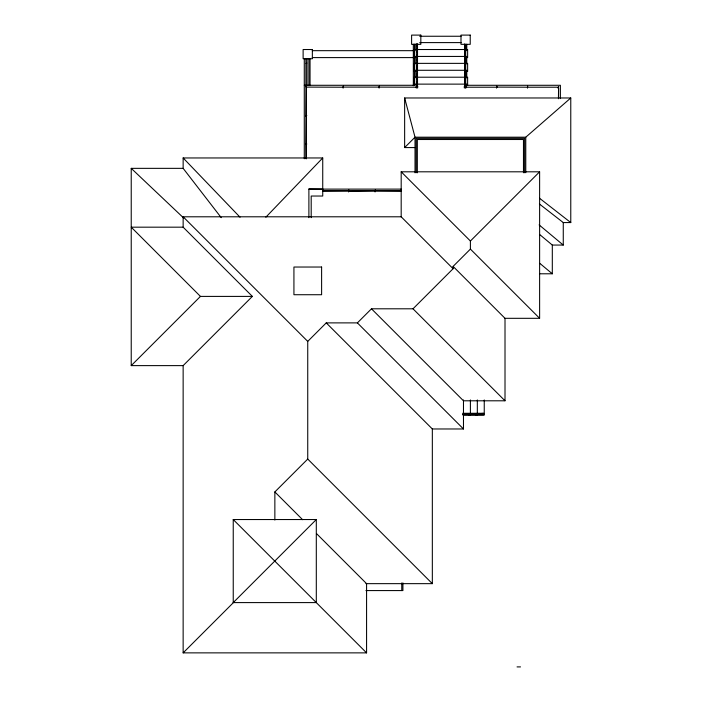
<?xml version="1.0" encoding="UTF-8"?>
<svg xmlns="http://www.w3.org/2000/svg" width="702" height="702" viewBox="0 0 702 702"><rect width="100%" height="100%" fill="white"/><g stroke="black" fill="none" stroke-linecap="round" stroke-linejoin="round"><path stroke-width="1.05" d="M342.629 87.215L306.695 87.101M265.839 217.208L322.736 157.959L183.143 157.959L183.143 168.348L221.235 217.664M183.143 365.619L131.23 365.619L200.447 296.402L252.36 296.402L183.143 365.619L183.143 652.869L366.576 652.869L366.576 583.652L316.479 533.555M415.022 147.578L404.642 147.578L415.022 137.197L525.772 137.197L570.77 97.973L570.77 222.569L563.267 222.569L539.408 203.992M365.935 583.652L432.335 583.652L307.739 459.064L307.739 341.391L326.246 322.885L357.397 322.885L463.478 428.975L463.478 399.956M357.397 322.885L371.481 308.801L413.004 308.801L505.01 400.798L463.478 400.798L371.481 308.801M470.401 249.096L453.097 266.4L505.01 318.313L539.619 318.313L470.401 249.096L470.401 241.023L539.619 171.806L401.184 171.806L401.184 216.795L453.097 268.708L413.004 308.801M274.859 520.059L274.859 491.935L307.739 459.064M233.239 602.597L316.304 519.541L316.304 602.597L233.239 602.597L233.239 519.541L316.304 519.541M183.143 652.869L234.012 602.009M419.682 36.25L461.065 36.25M419.682 42.603L461.065 42.603M416.725 49.008L417.155 49.447L416.725 48.929M312.293 50.676L414.259 50.676M416.725 51.746L417.155 52.185L416.725 51.667M417.155 54.493L416.69 54.923L417.155 54.414M413.338 56.95L414.487 56.95M312.293 57.599L415.356 57.599M466.479 57.599L467.629 57.599L467.629 49.517L414.198 49.517L414.198 57.599M416.725 59.968L417.155 60.398L416.725 59.889M416.725 62.706L417.155 63.145L416.725 62.627M417.155 65.453L416.725 65.883L417.155 65.374M417.155 68.191L416.725 68.62L417.155 68.112M417.155 70.928L416.725 71.358L417.155 70.849M415.356 71.437L414.198 71.437L414.198 63.364L467.629 63.364L467.629 71.437L466.479 71.437M417.155 73.666L416.725 74.105L417.155 73.587M416.725 76.413L417.155 76.843L416.725 76.334M304.282 85.284L415.066 85.284L415.066 84.126L466.769 84.126L466.769 85.284M466.479 85.284L560.389 85.284L560.389 98.578M465.751 86.688L464.592 86.688L464.592 44.086M404.642 147.578L404.642 97.973L570.77 97.973M131.23 365.619L131.23 168.348L183.143 168.348M308.889 189.11L401.184 189.11M322.736 190.839L348.253 190.839L322.736 191.058M401.184 190.839L375.667 190.839L401.184 191.058M252.36 296.402L183.143 227.176L183.143 216.795L401.184 216.795M183.143 227.176L131.23 227.176L200.447 296.402M539.873 234.679L552.307 245.059L563.267 245.059L563.267 222.569M539.575 273.789L552.307 273.789L552.307 245.059M462.618 413.285L483.669 413.285L483.669 414.294L462.618 414.294M463.013 414.671L483.669 414.671M463.013 415.128L484.248 415.128L484.248 399.956M326.246 322.885L432.335 428.975L463.478 428.975M365.935 590.575L402.913 590.575L402.913 582.923M517.049 666.9L520.515 666.9M322.736 189.11L308.889 188.961L308.889 217.664M539.619 198.315L570.77 222.569M539.11 224.886L563.267 245.059M539.873 263.399L552.307 273.789M131.23 168.348L183.52 217.883M401.184 171.806L470.401 241.023M183.143 216.795L307.739 341.391M274.859 491.935L302.606 519.682M233.239 519.541L366.576 652.869M183.143 157.959L240.04 217.208M404.642 97.973L415.022 137.197L415.022 172.806M558.564 98.657L558.564 87.882L558.45 98.657M557.967 87.215L528.088 87.215M539.619 171.806L539.619 318.313M527 87.215L497.253 87.101M525.772 137.197L525.772 172.727M524.622 172.753L524.622 138.347L416.181 138.347L416.181 172.753M523.473 172.771L523.473 139.505L417.33 139.505L417.33 172.806M505.01 318.313L505.01 400.798M496.174 87.215L466.286 87.215M483.09 413.285L483.09 414.294M482.081 413.285L482.081 414.294M477.325 399.956L477.325 415.128M475.868 414.671L475.868 415.128M470.401 399.956L470.401 415.128M468.945 414.671L468.945 415.128M467.629 85.284L467.629 77.211L414.198 77.211L414.198 85.284M466.769 44.244L466.769 50.676M466.769 63.943L466.769 56.441L415.066 56.441L415.022 63.987M466.769 77.904L466.769 70.288L415.066 70.288L415.022 77.825M465.707 44.252L465.751 87.882M464.557 44.252L464.557 86.293M453.097 266.4L453.097 268.708M432.335 428.975L432.335 583.652M417.514 43.691L417.514 86.293M417.155 46.192L417.155 46.701L416.725 46.192M417.155 57.152L417.155 57.661L416.725 57.152M417.155 79.072L417.155 79.58L416.725 79.072M417.155 81.809L417.155 82.318L416.725 81.809M417.155 84.547L417.155 85.065L416.725 84.547M416.365 43.691L416.365 86.293M415.681 87.215L379.729 87.101M415.066 44.244L415.066 50.676M414.487 44.235L414.487 85.126M413.338 44.235L413.338 85.697M401.763 582.941L401.763 590.575M378.65 87.101L343.726 87.101M322.736 157.959L322.736 196.034L311.197 196.034L311.197 217.664M310.047 58.661L310.047 85.284M308.889 58.661L308.889 85.284M307.055 58.661L307.055 85.284M306.212 158.766L306.098 144.638L306.098 158.766M305.897 58.661L305.897 85.284M304.282 58.661L304.282 158.749M558.704 86.636L558.046 87.925L558.704 86.636M305.791 86.53L306.581 87.882L305.791 86.53M420.831 35.1L411.609 35.1L411.609 44.331L420.831 44.331L420.831 35.1M470.226 35.1L460.995 35.1L460.995 44.331L470.226 44.331L470.226 35.1M312.355 49.517L303.124 49.517L303.124 58.749L312.355 58.749L312.355 49.517M306.695 63.075L306.256 63.513L306.695 63.075M343.269 86.293L343.094 87.882L343.269 86.293M379.282 86.293L379.098 87.882L379.282 86.293M417.664 86.293L416.216 86.293L416.216 87.882L417.664 87.882L417.664 86.293M465.891 86.293L464.303 86.293L464.303 87.882L465.891 87.882L465.891 86.293M496.805 86.293L496.621 87.882L496.805 86.293M527.632 86.293L527.456 87.882L527.632 86.293M306.212 87.882L306.098 115.172L306.212 87.882M306.695 115.628L305.502 115.804L306.695 115.628M306.212 116.26L306.098 143.55L306.212 116.26M306.695 144.007L305.502 144.182L306.695 144.007M348.868 190.119L348.683 191.778L348.868 190.119M375.237 190.119L375.052 191.778L375.237 190.119M374.622 190.839L349.298 191.058L374.622 190.839M321.613 267.032L293.927 267.032L293.927 294.726L321.613 294.726L321.613 267.032"/></g></svg>
